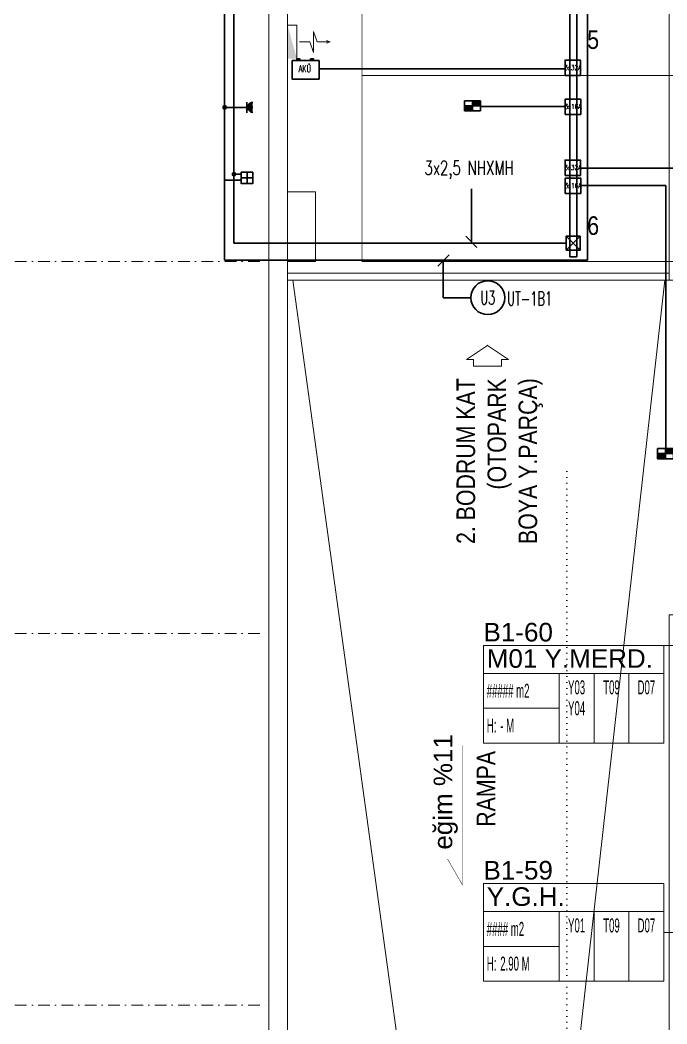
# Model space of a CAD drawing. Header units: metres. Extents: x -13194 to 152406, y -4219 to 19791.
# Drawn here: x 55620 to 57010, y 2400 to 4559 of the extents above; entities that cross this region are included whole.
import ezdxf
from ezdxf.enums import TextEntityAlignment as Align

# ---------------------------------------------------------------- set-up
doc = ezdxf.new("R2010")
doc.units = ezdxf.units.M
doc.header["$LTSCALE"] = 100
doc.header["$MEASUREMENT"] = 0
for name, pattern in [('DASHDOT2', [0.5, 0.25, -0.125, 0, -0.125]), ('DOT2', [0.125, 0, -0.125]), ('HIDDEN', [0.375, 0.25, -0.125])]:
    doc.linetypes.add(name, pattern=pattern)
doc.layers.get('0').update_dxf_attribs({"color": 9, "lineweight": 9})
for name, color, linetype, lineweight in [('00', 9, 'Continuous', 9), ('01', 9, 'Continuous', 9), ('05', 9, 'Continuous', 9), ('06D', 9, 'Continuous', 9), ('21', 9, 'Continuous', 9), ('21_mahal200', 9, 'Continuous', 9), ('24', 9, 'DASHDOT2', 9), ('30', 41, 'Continuous', 9), ('32-ekipman', 9, 'Continuous', 9), ('E-BUSBAR', 7, 'Continuous', 30), ('E-DUVARA MONTE PRİZ KUTUSU', 7, 'Continuous', 30), ('E-EKİPMAN PANOSU', 7, 'Continuous', 30), ('E-KABLO', 7, 'Continuous', 30), ('E-KOMBİNE ETANŞ PRİZ (2x1 FAZ+4x3 FAZ)', 7, 'Continuous', 30), ('E-LINYE', 7, 'Continuous', 30), ('E-UPS PRİZ', 7, 'Continuous', 30), ('E-YAZI', 7, 'Continuous', 30)]:
    doc.layers.add(name, color=color, linetype=linetype, lineweight=lineweight)
doc.styles.add('Arial', font='arial.ttf', dxfattribs={"height": 2.5})
doc.styles.add('E-YAZI', font='txttw.shx')
doc.styles.add('MuuM_TEXT-ITALIC', font='ARIALNI.TTF')
doc.styles.add('MuuM_TEXT-STANDART', font='ARIALN.TTF')
doc.dimstyles.new('MuuM_DIM200', dxfattribs={"dimscale": 20, "dimtxt": 2, "dimasz": 1, "dimexe": 1, "dimexo": 1, "dimgap": 1, "dimtad": 1, "dimdec": 1, "dimrnd": 0.5, "dimdsep": 46, "dimtxsty": 'MuuM_TEXT-STANDART', "dimblk": 'ARCHTICK', "dimcen": 0, "dimdle": 0.15, "dimclrd": 256, "dimclre": 256, "dimclrt": 256, "dimadec": 0, "dimazin": 0, "dimtfac": 5, "dimtdec": 1, "dimtix": 1, "dimtmove": 2, "dimatfit": 3, "dimldrblk": 'DOT', "dimfxl": 3, "dimfxlon": 1, "dimtolj": 1, "dimlwd": -1, "dimlwe": -1, "dimarcsym": 0})

# ---------------------------------------------------------------- blocks, each defined once
blk = doc.blocks.new('p-akslar_yeni')
at = {"layer": '24'}
for points in [[(2312, -4535), (6415, -4535)], [(2312, -5335), (6415, -5335)], [(2312, -6135), (6415, -6135)]]:
    blk.add_lwpolyline(points, dxfattribs=at)
blk = doc.blocks.new('10_DUVARA MONTE PRİZ KUTUSU')
at = {"layer": 'E-DUVARA MONTE PRİZ KUTUSU', "color": 4}
for p, q in [((24.5, 0), (-24.5, 0)), ((0, 24.5), (0, -24.5))]:
    blk.add_line(p, q, dxfattribs=at)
blk.add_lwpolyline([(-24.5, -24.5), (24.5, -24.5), (24.5, 24.5), (-24.5, 24.5)], close=True, dxfattribs=at)
blk = doc.blocks.new('100_UPS PRİZ')
at = {"layer": 'E-UPS PRİZ', "color": 4}
for p, q in [((0, 2.4), (0, 0)), ((-1.22, 2.14), (1.28, 2.14))]:
    blk.add_line(p, q, dxfattribs=at)
at = {"layer": 'E-UPS PRİZ', "color": 4, "const_width": 1.2}
blk.add_lwpolyline([(-0.6, 3.58, 0.97398), (0.6, 3.58, 0.97398)], format="xyb", dxfattribs=at)
at = {"layer": 'E-UPS PRİZ', "color": 4}
blk.add_arc((0, 3.6), 1.2, 180.7551, 0.7551, dxfattribs=at)
blk = doc.blocks.new('BUSBAR ÇIKIŞ')
at = {"layer": 'E-BUSBAR'}
for p, q in [((-15, 30), (15, 0)), ((-15, 0), (15, 30))]:
    blk.add_line(p, q, dxfattribs=at)
at = {"layer": 'E-BUSBAR', "color": 5}
blk.add_line((-7.5, 30), (7.5, 30), dxfattribs=at)
blk.add_line((-7.5, 30), (7.5, 30), dxfattribs=at)
blk.add_lwpolyline([(-15, 0), (15, 0), (15, 30), (-15, 30)], close=True, dxfattribs=at)
blk = doc.blocks.new('100_EKİPMAN PANOSU')
at = {"layer": 'E-EKİPMAN PANOSU', "color": 4}
for p, q in [((-3.07, 3.95), (3.07, 3.95)), ((-3.07, 0), (-3.07, 3.95)), ((0, 3.95), (0, 0)), ((3.07, 3.95), (3.07, 0)), ((-3.07, 1.97), (3.07, 1.97)), ((3.07, 0), (-3.07, 0))]:
    blk.add_line(p, q, dxfattribs=at)
for points in [[(0, 3.95), (3.07, 3.95), (0, 1.97), (3.07, 1.97)], [(-3.07, 1.97), (0, 1.97), (-3.07, 0), (0, 0)]]:
    blk.add_solid(points, dxfattribs=at)
blk = doc.blocks.new('E-3X16A BUSBAR CIKIS KUTUSU')
at = {"layer": 'E-BUSBAR', "color": 30}
blk.add_line((-83, 162), (82, 162), dxfattribs=at)
blk.add_line((-83, 162), (82, 162), dxfattribs=at)
at = {"layer": 'E-BUSBAR', "color": 6}
blk.add_lwpolyline([(-166, -168), (164, -168), (164, 162), (-166, 162)], close=True, dxfattribs=at)
at = {"layer": 'E-BUSBAR', "color": 6, "style": 'E-YAZI', "width": 0.7}
blk.add_text('3x16A', height=105, dxfattribs=at).set_placement((0, 0), align=Align.MIDDLE)
blk = doc.blocks.new('E-AKU SARJ VE ENERJI UNITESI')
at = {"layer": 'E-KOMBİNE ETANŞ PRİZ (2x1 FAZ+4x3 FAZ)', "color": 2}
for points in [[(-186, 434), (-122, 434), (-122, 399), (-186, 399)], [(108, 434), (172, 434), (172, 399), (108, 399)], [(-290, 399), (290, 399), (290, 0), (-290, 0)]]:
    blk.add_lwpolyline(points, close=True, dxfattribs=at)
at = {"layer": 'E-KOMBİNE ETANŞ PRİZ (2x1 FAZ+4x3 FAZ)', "color": 2, "style": 'E-YAZI', "width": 0.7}
blk.add_text('AKÜ', height=147, dxfattribs=at).set_placement((-16, 243), align=Align.MIDDLE)
blk = doc.blocks.new('E-3X32A BUSBAR CIKIS KUTUSU')
at = {"layer": 'E-BUSBAR', "color": 2}
blk.add_line((-83, 162), (82, 162), dxfattribs=at)
blk.add_line((-83, 162), (82, 162), dxfattribs=at)
blk.add_lwpolyline([(-166, -168), (164, -168), (164, 162), (-166, 162)], close=True, dxfattribs=at)
at = {"layer": 'E-BUSBAR', "color": 2, "style": 'E-YAZI', "width": 0.7}
blk.add_text('3x32A', height=105, dxfattribs=at).set_placement((0, 0), align=Align.MIDDLE)
blk = doc.blocks.new('1.bod.mimari.elk')
at = {"layer": '01'}
blk.add_lwpolyline([(40, -8750), (0, -8750), (0, -2950), (40, -2950), (40, -8750), (40, -8750)], close=True, dxfattribs=at)
blk = doc.blocks.new('p-b1 tavan lejant')
at = {"layer": '30'}
blk.add_lwpolyline([(56040, -18570), (56860, -18570), (56860, -21000), (57560, -21000), (57560, -21720), (56860, -21720), (56860, -24200), (68000, -24200), (68000, -24920), (66540, -24920), (66540, -24985), (58340, -24985), (58340, -24900), (56040, -24900)], close=True, dxfattribs=at)
blk = doc.blocks.new('p-işyeri')
at = {"color": 0, "const_width": 2}
blk.add_lwpolyline([(200, 0), (200, 700), (-200, 700), (-200, 0)], close=True, dxfattribs=at)
blk = doc.blocks.new('0_arrow1')
at = {"linetype": 'ByBlock', "lineweight": -2}
blk.add_lwpolyline([(15, -22.5), (-15, -22.5), (-15, -15), (-22.5, -15), (0, 0), (22.5, -15), (15, -15)], close=True, dxfattribs=at)
blk.add_point((0, 0))
blk = doc.blocks.new('0_slopearrow')
at = {"const_width": 0.05}
blk.add_lwpolyline([(11.21, 0), (-3.79, 0), (-1, 1.61)], dxfattribs=at)
at = {"style": 'Arial'}
blk.add_attdef('EGIM', text='', height=2, dxfattribs=at).set_placement((0, 0.5), align=Align.BOTTOM_LEFT)
at = {"style": 'MuuM_TEXT-ITALIC'}
blk.add_attdef('SLOPE', text='', height=2, dxfattribs=at).set_placement((0, -0.5), align=Align.TOP_LEFT)
blk = doc.blocks.new('YD-72-20')
at = {"linetype": 'Continuous'}
for p, q in [((0, 0.714), (-0.028, 0.634)), ((0, 0.714), (0.028, 0.634)), ((0, 0.434), (0, 0.714)), ((0.225, 0.355), (0, 0.434)), ((-0.225, 0.355), (0.225, 0.355)), ((-0.225, 0.355), (0, 0.276)), ((0, 0.058), (0, 0.276)), ((0.36, 0), (-0.36, 0)), ((0.36, 0), (0.36, -0.2))]:
    blk.add_line(p, q, dxfattribs=at)
blk.add_solid([(0.36, -0.2), (-0.36, 0), (-0.36, -0.2)])
blk = doc.blocks.new('b1 yan.dol')
at = {"xscale": -100, "yscale": 100, "zscale": 100, "rotation": 270}
blk.add_blockref('YD-72-20', (56060, -14999.3), dxfattribs=at)
blk = doc.blocks.new('p-birim')
blk.add_lwpolyline([(0, 0), (1, 0), (1, 1), (0, 1)], close=True)
blk = doc.blocks.new('_ArchTick')
at = {"color": 0, "linetype": 'ByBlock', "const_width": 0.15}
blk.add_lwpolyline([(-0.5, -0.5), (0.5, 0.5)], dxfattribs=at)
blk = doc.blocks.new('_Dot')
at = {"color": 0, "linetype": 'ByBlock', "lineweight": -2}
blk.add_line((-0.5, 0), (-1, 0), dxfattribs=at)
at = {"color": 0, "linetype": 'ByBlock', "const_width": 0.5}
blk.add_lwpolyline([(-0.25, 0, 1), (0.25, 0, 1)], format="xyb", close=True, dxfattribs=at)
blk = doc.blocks.new('0_roomno2')
blk.add_lwpolyline([(19.38, -10.5), (0, -10.5), (0, 0), (19.38, 0)], close=True)
for points in [[(0, -3), (19.38, -3)], [(8.12, -3), (8.12, -10.5)], [(11.88, -3), (11.88, -10.5)], [(15.62, -3), (15.62, -10.5)], [(0, -6.75), (8.12, -6.75)]]:
    blk.add_lwpolyline(points)
at = {"style": 'MuuM_TEXT-STANDART', "width": 0.6}
blk.add_text('H:', height=1.5, dxfattribs=at).set_placement((0.35, -8.61), align=Align.MIDDLE_LEFT)
at = {"style": 'Arial'}
blk.add_attdef('ODANO', (0, 1.17), '', height=2, dxfattribs=at)
blk.add_attdef('MEKANADI', text='', height=2, dxfattribs=at).set_placement((0.35, -3), align=Align.BOTTOM_LEFT)
at = {"style": 'MuuM_TEXT-STANDART', "width": 0.6}
for tag, p in [('M2', (0.35, -4.88)), ('TEMIZTAVANYUKSEKLIGI', (1.8, -8.61))]:
    blk.add_attdef(tag, text='', height=1.5, dxfattribs=at).set_placement(p, align=Align.MIDDLE_LEFT)
for tag, p in [('YER01', (10, -4.5)), ('TAVAN01', (13.75, -4.5)), ('DUVAR01', (17.5, -4.5)), ('YER02', (10, -6.75)), ('TAVAN02', (13.75, -6.75)), ('DUVAR02', (17.5, -6.75)), ('YER03', (10, -9)), ('TAVAN03', (13.75, -9)), ('DUVAR03', (17.5, -9))]:
    blk.add_attdef(tag, text='', height=1.5, dxfattribs=at).set_placement(p, align=Align.MIDDLE_CENTER)
blk = doc.blocks.new('1.bod.mimari1.elk')
at = {"layer": '00'}
for points in [[(860, -4615), (40, -4615)], [(860, -4630), (40, -4630)]]:
    blk.add_lwpolyline(points, dxfattribs=at)
at = {"layer": '06D'}
blk.add_lwpolyline([(51.02, -4630), (491.81, -7830), (851.02, -4630)], dxfattribs=at)
at = {"layer": '06D', "linetype": 'DOT2'}
blk.add_lwpolyline([(640, -5042.1), (640, -7840, 0.4142136), (840, -8040), (3100, -8040)], format="xyb", dxfattribs=at)
blk.add_blockref('p-b1 tavan lejant', (-56000, 16370))
at = {"layer": '05', "xscale": 60.00000000000003, "yscale": 150}
blk.add_blockref('p-birim', (40, -4590), dxfattribs=at)
at = {"layer": '06D', "color": 89, "linetype": 'HIDDEN', "true_color": 0x2e4d23, "rotation": 90}
for p in [(900, -3990), (900, -4390)]:
    blk.add_blockref('p-işyeri', p, dxfattribs=at)
at = {"layer": '21', "xscale": -2, "yscale": 2, "zscale": 2}
blk.add_blockref('0_arrow1', (469.51, -4770.66), dxfattribs=at)
at = {"layer": '21'}
ref = blk.add_blockref('0_slopearrow', (415.91, -5855.18), dxfattribs=dict(at, xscale=20, yscale=20, zscale=20, rotation=90))
ref.add_attrib('EGIM', 'eğim %11', dxfattribs={"layer": '0', "height": 40, "rotation": 90, "style": 'Arial'}).set_placement((405.91, -5855.18), align=Align.BOTTOM_LEFT)
at = {"layer": '21_mahal200'}
ref = blk.add_blockref('0_roomno2', (461.14, -5416.04), dxfattribs=dict(at, xscale=20, yscale=20, zscale=20))
ref.add_attrib('ODANO', 'B1-60', (461.14, -5407.4), dxfattribs={"layer": '0', "height": 40, "style": 'Arial'})
ref.add_attrib('MEKANADI', 'M01 Y.MERD.', dxfattribs={"layer": '0', "height": 40, "style": 'Arial'}).set_placement((468.14, -5476.04), align=Align.BOTTOM_LEFT)
ref.add_attrib('M2', '##### m2', dxfattribs={"layer": '0', "height": 30, "style": 'MuuM_TEXT-STANDART', "width": 0.6}).set_placement((468.14, -5513.54), align=Align.MIDDLE_LEFT)
ref.add_attrib('TEMIZTAVANYUKSEKLIGI', '- M', dxfattribs={"layer": '0', "height": 30, "style": 'MuuM_TEXT-STANDART', "width": 0.6}).set_placement((497.14, -5588.2), align=Align.MIDDLE_LEFT)
ref.add_attrib('YER01', 'Y03', dxfattribs={"layer": '0', "height": 30, "style": 'MuuM_TEXT-STANDART', "width": 0.6}).set_placement((661.14, -5506.04), align=Align.MIDDLE_CENTER)
ref.add_attrib('TAVAN01', 'T09', dxfattribs={"layer": '0', "height": 30, "style": 'MuuM_TEXT-STANDART', "width": 0.6}).set_placement((736.14, -5506.04), align=Align.MIDDLE_CENTER)
ref.add_attrib('DUVAR01', 'D07', dxfattribs={"layer": '0', "height": 30, "style": 'MuuM_TEXT-STANDART', "width": 0.6}).set_placement((811.14, -5506.04), align=Align.MIDDLE_CENTER)
ref.add_attrib('YER02', 'Y04', dxfattribs={"layer": '0', "height": 30, "style": 'MuuM_TEXT-STANDART', "width": 0.6}).set_placement((661.14, -5551.04), align=Align.MIDDLE_CENTER)
ref = blk.add_blockref('0_roomno2', (461.14, -5928.15), dxfattribs=dict(at, xscale=20, yscale=20, zscale=20))
ref.add_attrib('ODANO', 'B1-59', (461.14, -5919.51), dxfattribs={"layer": '0', "height": 40, "style": 'Arial'})
ref.add_attrib('MEKANADI', 'Y.G.H.', dxfattribs={"layer": '0', "height": 40, "style": 'Arial'}).set_placement((468.14, -5988.15), align=Align.BOTTOM_LEFT)
ref.add_attrib('M2', '#### m2', dxfattribs={"layer": '0', "height": 30, "style": 'MuuM_TEXT-STANDART', "width": 0.6}).set_placement((468.14, -6025.65), align=Align.MIDDLE_LEFT)
ref.add_attrib('TEMIZTAVANYUKSEKLIGI', '2.90 M', dxfattribs={"layer": '0', "height": 30, "style": 'MuuM_TEXT-STANDART', "width": 0.6}).set_placement((497.14, -6100.31), align=Align.MIDDLE_LEFT)
ref.add_attrib('YER01', 'Y01', dxfattribs={"layer": '0', "height": 30, "style": 'MuuM_TEXT-STANDART', "width": 0.6}).set_placement((661.14, -6018.15), align=Align.MIDDLE_CENTER)
ref.add_attrib('TAVAN01', 'T09', dxfattribs={"layer": '0', "height": 30, "style": 'MuuM_TEXT-STANDART', "width": 0.6}).set_placement((736.14, -6018.15), align=Align.MIDDLE_CENTER)
ref.add_attrib('DUVAR01', 'D07', dxfattribs={"layer": '0', "height": 30, "style": 'MuuM_TEXT-STANDART', "width": 0.6}).set_placement((811.14, -6018.15), align=Align.MIDDLE_CENTER)
at = {"layer": '32-ekipman'}
blk.add_blockref('b1 yan.dol', (-56000, 10881.42), dxfattribs=at)
at = {"layer": '21', "style": 'MuuM_TEXT-STANDART'}
for s, p in [('5', (709.47, -4145)), ('6', (709.47, -4545))]:
    blk.add_text(s, height=40, dxfattribs=at).set_placement(p, align=Align.BOTTOM_RIGHT)
at = {"layer": '21', "char_height": 40, "width": 1672.7261, "attachment_point": 3, "rotation": 90, "style": 'MuuM_TEXT-STANDART'}
for s, insert in [('2. BODRUM KAT\\P(OTOPARK \\PBOYA Y.PARÇA)', (403.05, -4841.33)), ('RAMPA', (446.41, -5642.99))]:
    blk.add_mtext(s, dxfattribs=dict(at, insert=insert))
at = {"layer": '21_mahal200'}
for points in [[(1032.71, -5416.04), (848.64, -5416.04)], [(1088.63, -6033.15), (848.64, -6033.15)]]:
    blk.add_leader(points, dimstyle='MuuM_DIM200', override={"dimasz": 1, "dimfxl": 10}, dxfattribs=at)

msp = doc.modelspace()

# ---------------------------------------------------------------- linework, layer by layer
at = {"layer": 'E-BUSBAR', "color": 3}
for p, q in [((56801.8, 6418.9), (56801.8, 4049.9)), ((56816.8, 6418.9), (56816.8, 4049.9))]:
    msp.add_line(p, q, dxfattribs=at)
at = {"layer": 'E-KABLO', "color": 5}
for p, q in [((56080, 5017), (56080, 4079.1)), ((56095.9, 4227.6), (56080, 4227.6)), ((56793.7, 4079.1), (56080, 4079.1))]:
    msp.add_line(p, q, dxfattribs=at)
at = {"layer": 'E-KABLO', "color": 6}
for p, q in [((56609.7, 4373.3), (56792.2, 4373.3)), ((56826.2, 4203.3), (57008.2, 4203.3)), ((57008.2, 4203.3), (57008.2, 3634.3))]:
    msp.add_line(p, q, dxfattribs=at)
at = {"layer": 'E-KABLO', "color": 4, "const_width": 5.25}
msp.add_lwpolyline([(56057.4, 4371.3, 1), (56062.6, 4371.3, 1)], format="xyb", close=True, dxfattribs=at)
at = {"layer": 'E-KABLO', "color": 5, "const_width": 5.25}
msp.add_lwpolyline([(56077.4, 4227.6, 1), (56082.6, 4227.6, 1)], format="xyb", close=True, dxfattribs=at)
at = {"layer": 'E-KOMBİNE ETANŞ PRİZ (2x1 FAZ+4x3 FAZ)', "color": 2}
for p, q in [((56792.2, 4454.3), (56263.2, 4454.3)), ((57351.2, 4240.3), (56826.2, 4240.3))]:
    msp.add_line(p, q, dxfattribs=at)
at = {"layer": 'E-LINYE', "color": 4}
for p, q in [((56840.1, 6360.3), (56840.1, 4042.5)), ((56060, 5234.3), (56060, 4042.5)), ((56095.6, 4371.3), (56060, 4371.3)), ((56095.6, 4214.4), (56060, 4214.4)), ((56840.1, 4042.5), (56060, 4042.5))]:
    msp.add_line(p, q, dxfattribs=at)
at = {"layer": 'E-LINYE', "color": 7, "linetype": 'Continuous'}
for p, q in [((56590.2, 4196.3), (56590.2, 4081.9)), ((56578, 4094.2), (56602.3, 4069.9)), ((56518, 4029.8), (56542.3, 4054)), ((56529.4, 3962), (56529.4, 4041.7)), ((56589.1, 3962), (56529.4, 3962))]:
    msp.add_line(p, q, dxfattribs=at)
at = {"layer": 'E-LINYE', "color": 3}
msp.add_line((56816.8, 4049.9), (56801.8, 4049.9), dxfattribs=at)
at = {"layer": 'E-LINYE', "color": 7, "linetype": 'Continuous'}
msp.add_circle((56625.5, 3962), 36.4, dxfattribs=at)

# ---------------------------------------------------------------- block references
at = {"layer": '06D'}
for name in ['1.bod.mimari.elk', '1.bod.mimari1.elk']:
    msp.add_blockref(name, (56155.2, 8630), dxfattribs=at)
at = {"layer": '24'}
msp.add_blockref('p-akslar_yeni', (49740.2, 8575), dxfattribs=at)
msp.add_blockref('p-akslar_yeni', (49740.2, 8575), dxfattribs=at)
at = {"layer": 'E-BUSBAR', "color": 4, "xscale": 0.1, "yscale": 0.1, "zscale": 0.1}
for name, p in [('E-3X32A BUSBAR CIKIS KUTUSU', (56808.2, 4456.9)), ('E-3X16A BUSBAR CIKIS KUTUSU', (56808.7, 4373.1)), ('E-3X32A BUSBAR CIKIS KUTUSU', (56808.2, 4241.9)), ('E-3X16A BUSBAR CIKIS KUTUSU', (56808.7, 4203.1))]:
    msp.add_blockref(name, p, dxfattribs=at)
at = {"layer": 'E-DUVARA MONTE PRİZ KUTUSU', "color": 3, "xscale": -0.5, "yscale": 0.5, "zscale": 0.5, "rotation": 180}
msp.add_blockref('10_DUVARA MONTE PRİZ KUTUSU', (56108.1, 4219.5), dxfattribs=at)
at = {"layer": 'E-EKİPMAN PANOSU', "xscale": 5.600000000000001, "yscale": 5.600000000000001, "zscale": 5.600000000000001}
for p in [(56592.5, 4363.6), (57007.5, 3615.6)]:
    msp.add_blockref('100_EKİPMAN PANOSU', p, dxfattribs=at)
at = {"layer": 'E-KABLO', "color": 6}
msp.add_blockref('BUSBAR ÇIKIŞ', (56808.7, 4064.1), dxfattribs=at)
at = {"layer": 'E-KOMBİNE ETANŞ PRİZ (2x1 FAZ+4x3 FAZ)', "color": 4, "xscale": 0.1, "yscale": 0.1, "zscale": 0.1}
msp.add_blockref('E-AKU SARJ VE ENERJI UNITESI', (56234, 4432), dxfattribs=at)
at = {"layer": 'E-UPS PRİZ', "xscale": 9, "yscale": 9, "zscale": 9, "rotation": 270}
msp.add_blockref('100_UPS PRİZ', (56088.3, 4371.3), dxfattribs=at)

# ---------------------------------------------------------------- texts
at = {"layer": 'E-LINYE', "color": 7, "linetype": 'Continuous', "style": 'E-YAZI', "width": 0.6}
for s, p in [('U3', (56625.5, 3962)), ('UT-1B1', (56715.4, 3960.5))]:
    msp.add_text(s, height=30, dxfattribs=at).set_placement(p, align=Align.MIDDLE_CENTER)
at = {"layer": 'E-YAZI', "color": 7, "style": 'E-YAZI', "width": 0.7}
msp.add_text('3x2,5 NHXMH', height=30, dxfattribs=at).set_placement((56585.2, 4236.9), align=Align.MIDDLE)

doc.saveas('drawing.dxf')
